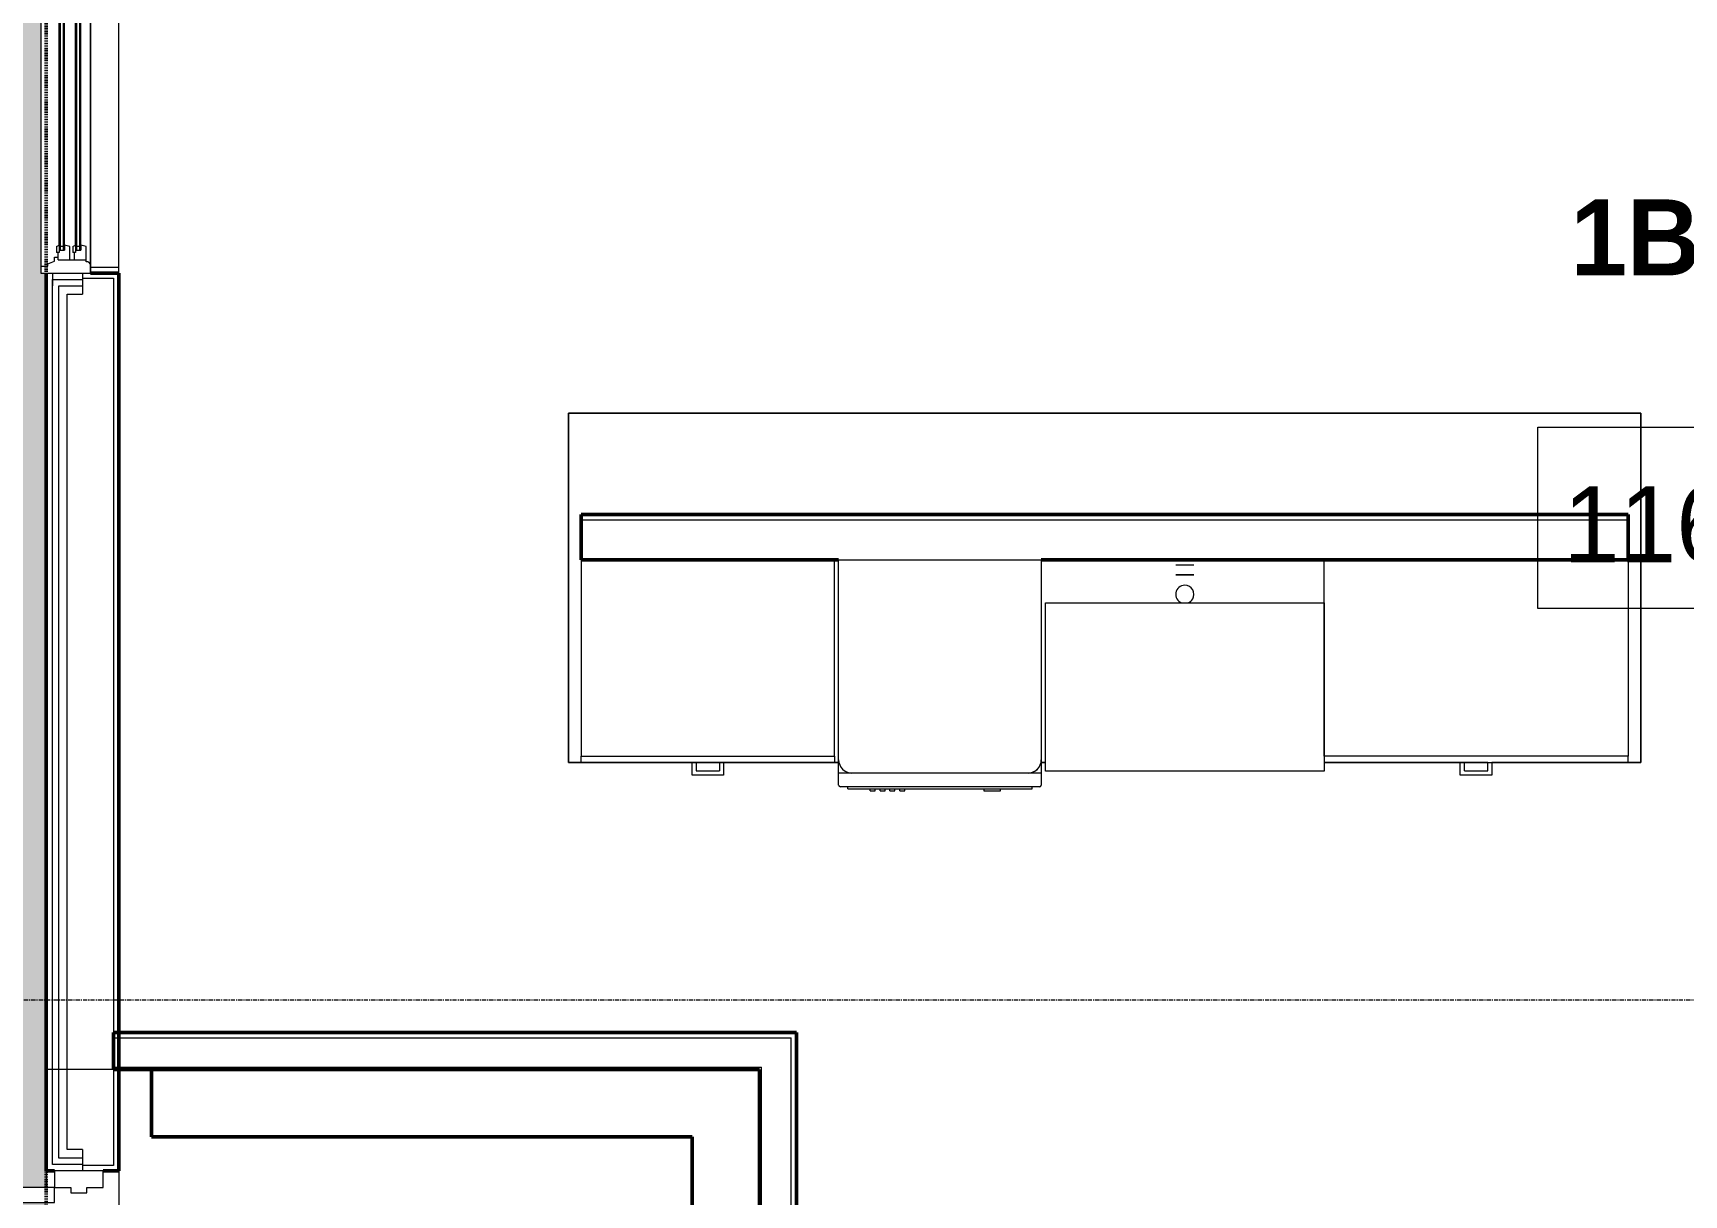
# Model space of a CAD drawing. Header units: inches. Extents: x -4218 to -1830, y 9767 to 12426.
# Drawn here: x -3833.4 to -3637.8, y 11824.1 to 11961.8 of the extents above; entities that cross this region are included whole.
import ezdxf

# ---------------------------------------------------------------- set-up
doc = ezdxf.new("R2010")
doc.units = ezdxf.units.IN
doc.header["$MEASUREMENT"] = 0
doc.linetypes.add('Dash 1_16_', pattern=[0.125, 0.0625, -0.0625])
doc.linetypes.add('Grid Line 1_2_', pattern=[0.875, 0.5, -0.125, 0.125, -0.125])
for name, color, linetype, lineweight in [('0-1', 7, 'Continuous', 5), ('0-2', 10, 'Continuous', 9), ('A-AREA-IDEN', 2, 'Continuous', 9), ('A-CLNG-PATT-1', 71, 'Continuous', 13), ('A-DOOR-4', 31, 'Continuous', 9), ('A-DOOR-6', 31, 'Continuous', 20), ('A-DOOR-FRAM-4', 31, 'Continuous', 20), ('A-FLOR-4', 192, 'Continuous', 9), ('A-GLAZ-1', 151, 'Continuous', 9), ('A-GLAZ-2', 151, 'Continuous', 20), ('A-WALL', 113, 'Continuous', 13), ('A-WALL-1', 7, 'Continuous', 50), ('A-WALL-2', 250, 'Continuous', 13), ('A-WALL-4', 252, 'Continuous', 9), ('A-WALL-7', 113, 'Continuous', 9), ('A-WALL-8', 113, 'Continuous', 50), ('C-PROP-LINE-1', 91, 'Dash 1_16_', 50), ('P-SANR-FIXT-1', 10, 'Continuous', 9), ('P-SANR-FIXT-2', 252, 'Continuous', 9), ('Q-CASE-2', 10, 'Continuous', 9), ('Q-SPCQ-1', 10, 'Continuous', 9), ('S-GRID-1', 1, 'Grid Line 1_2_', 9)]:
    doc.layers.add(name, color=color, linetype=linetype, lineweight=lineweight)
doc.styles.add('Century Gothic', font='ufonts.com_century-gothic.ttf', dxfattribs={"height": 9})
doc.styles.add('Century Gothic_B', font='GOTHICB.TTF', dxfattribs={"height": 9})

# ---------------------------------------------------------------- blocks, each defined once
blk = doc.blocks.new('Dishwasher_15404 - 34_ counter-2817256-BACKGROUND - RCP - 1ST FLOOR')
at = {"layer": 'Q-SPCQ-1'}
for p, q in [((0, -24), (0, 0)), ((0, 0), (23.68, 0)), ((23.68, 0), (25.25, 0)), ((25.25, 0), (26.68, 0)), ((25.25, 0), (25.25, -1.57)), ((25.25, -1.57), (25.25, -22.43)), ((26.87, -0.2), (26.87, -23.8)), ((27.12, -1.09), (26.87, -1.09)), ((27.12, -2.61), (27.12, -1.09)), ((27.12, -3.81), (27.12, -2.61)), ((27.12, -20.19), (27.12, -3.81)), ((27.37, -4.82), (27.12, -4.82)), ((27.37, -5.81), (27.37, -4.82)), ((27.37, -6.79), (27.37, -5.81)), ((27.12, -6.79), (27.37, -6.79)), ((27.37, -16.15), (27.12, -16.15)), ((27.37, -16.74), (27.12, -16.74)), ((27.37, -17.33), (27.12, -17.33)), ((27.37, -16.74), (27.37, -16.15)), ((27.37, -17.92), (27.37, -17.33)), ((27.37, -17.92), (27.12, -17.92)), ((27.37, -18.51), (27.12, -18.51)), ((27.37, -19.1), (27.12, -19.1)), ((27.37, -19.1), (27.37, -18.51)), ((27.37, -19.69), (27.12, -19.69)), ((27.12, -21.39), (27.12, -20.19)), ((27.37, -20.28), (27.12, -20.28)), ((27.12, -22.91), (27.12, -21.39)), ((27.37, -20.28), (27.37, -19.69)), ((25.25, -22.43), (25.25, -24)), ((27.12, -22.91), (26.87, -22.91)), ((23.68, -24), (0, -24)), ((25.25, -24), (23.68, -24)), ((26.68, -24), (25.25, -24))]:
    blk.add_line(p, q, dxfattribs=at)
for centre, radius, start, end in [((26.68, -0.2), 0.197, 0, 90), ((23.68, -1.57), 1.57, 0, 90), ((23.68, -1.57), 1.57, 32.077, 42.3359), ((23.68, -1.57), 1.57, 17.8182, 27.5266), ((23.68, -1.57), 1.57, 0, 13.6425), ((26.68, -0.2), 0.197, 15, 90), ((23.68, -22.43), 1.57, 270, 0), ((23.68, -22.43), 1.57, 317.6641, 327.923), ((23.68, -22.43), 1.57, 332.4734, 342.1818), ((23.68, -22.43), 1.57, 346.3575, 0), ((26.68, -23.8), 0.197, 270, 0)]:
    blk.add_arc(centre, radius, start, end, dxfattribs=at)
blk = doc.blocks.new('Base Cabinet 3 Drawer 230 - Base Cabinet 3 Drawer 230 36_-2567957-BACKGROUND - RCP - 1ST FLOOR')
at = {"layer": 'Q-CASE-2'}
for p, q in [((-17.26, -23.25), (-17.26, 0)), ((-17.26, 0), (18.74, 0)), ((18.74, 0), (18.74, -23.25)), ((-17.26, -23.25), (-17.26, -24)), ((18.74, -23.25), (-17.26, -23.25)), ((18.74, -24), (18.74, -23.25)), ((-17.26, -24), (18.74, -24)), ((-0.64, -24), (-1.14, -24)), ((-1.14, -25.5), (-1.14, -24)), ((-0.64, -25), (-0.64, -24)), ((-0.64, -25), (2.11, -25)), ((2.11, -25), (2.11, -24)), ((2.11, -24), (2.61, -24)), ((2.61, -24), (2.61, -25.5)), ((2.61, -25.5), (-1.14, -25.5))]:
    blk.add_line(p, q, dxfattribs=at)
blk = doc.blocks.new('Base Cabinet 3 Drawer 230 - Base Cabinet 3 Drawer 230 30_-2574837-BACKGROUND - RCP - 1ST FLOOR')
at = {"layer": 'Q-CASE-2'}
for p, q in [((-1.14, 24), (-1.14, 25.5)), ((-1.14, 25.5), (2.61, 25.5)), ((2.61, 25.5), (2.61, 24)), ((-14.26, 24), (15.74, 24)), ((-14.26, 23.25), (-14.26, 24)), ((-1.14, 24), (-0.64, 24)), ((2.11, 25), (-0.64, 25)), ((-0.64, 24), (-0.64, 25)), ((2.11, 24), (2.11, 25)), ((2.61, 24), (2.11, 24)), ((15.74, 24), (15.74, 23.25)), ((15.74, 23.25), (-14.26, 23.25)), ((-14.26, 23.25), (-14.26, 0)), ((15.74, 0), (15.74, 23.25)), ((-14.26, 0), (15.74, 0))]:
    blk.add_line(p, q, dxfattribs=at)
blk = doc.blocks.new('kitchen_faucet_14143 - kitchen_faucet_14143-V82-BACKGROUND - RCP - 1ST FLOOR')
at = {"layer": 'P-SANR-FIXT-2'}
for p, q in [((2.26, 1.05), (2.26, 1.08)), ((2.26, -1.08), (2.26, 1.05)), ((2.34, 1.08), (2.34, 1.05)), ((2.34, 1.05), (2.34, 0.77)), ((2.34, 0.77), (2.34, 0.28)), ((2.34, 0.28), (2.34, -1.08)), ((3.44, 0.77), (3.44, 1.08)), ((3.44, 0.31), (3.44, 0.77)), ((3.44, -0.77), (3.44, 0.28)), ((3.44, -1.08), (3.44, -0.77))]:
    blk.add_line(p, q, dxfattribs=at)
at = {"layer": 'P-SANR-FIXT-2', "flags": 128}
blk.add_lwpolyline([(-1, 0.62), (-0.96, 0.61), (-0.92, 0.6)], dxfattribs=at)
at = {"layer": 'P-SANR-FIXT-2'}
for start, end in [(0, 159.9003), (240, 0), (200.0997, 240)]:
    blk.add_arc((0, 0), 1.08, start, end, dxfattribs=at)
blk = doc.blocks.new('Stainless Steel Farmhous Kitchen Sink - Stainless Steel Farmhous Kitchen Sink-V57-BACKGROUND - RCP - 1ST FLOOR')
at = {"layer": 'P-SANR-FIXT-1'}
for p, q in [((-33, 22.2), (0, 22.2)), ((-33, 2.25), (-33, 22.2)), ((0, 22.2), (0, 2.25)), ((0, 2.25), (-33, 2.25))]:
    blk.add_line(p, q, dxfattribs=at)
blk = doc.blocks.new('CTR - 1st Phase - Unit Layouts_rvt-1-BACKGROUND - RCP - 1ST FLOOR')
at = {"layer": 'A-WALL-1'}
for p, q in [((-3768.45, 11899.36), (-3768.45, 11904.74)), ((-3768.45, 11904.74), (-3644.45, 11904.74)), ((-3644.45, 11904.74), (-3644.45, 11899.36)), ((-3737.95, 11899.36), (-3768.45, 11899.36)), ((-3644.45, 11899.36), (-3713.95, 11899.36))]:
    blk.add_line(p, q, dxfattribs=at)
at = {"layer": 'A-WALL-2'}
blk.add_line((-3768.45, 11904.11), (-3644.45, 11904.11), dxfattribs=at)
at = {"layer": 'A-WALL-4'}
for p, q in [((-3768.45, 11904.74), (-3768.45, 11899.36)), ((-3768.45, 11904.74), (-3644.45, 11904.74)), ((-3644.45, 11904.74), (-3644.45, 11899.36)), ((-3737.95, 11899.36), (-3768.45, 11899.36)), ((-3644.45, 11899.36), (-3713.95, 11899.36))]:
    blk.add_line(p, q, dxfattribs=at)
at = {"layer": 'A-WALL-7'}
for p, q in [((-3642.95, 11916.74), (-3769.93, 11916.74)), ((-3769.93, 11916.74), (-3769.93, 11875.36)), ((-3769.93, 11875.36), (-3769.93, 11916.74)), ((-3769.93, 11916.74), (-3642.95, 11916.74)), ((-3642.95, 11875.36), (-3642.95, 11916.74)), ((-3642.95, 11916.74), (-3642.95, 11875.36)), ((-3769.93, 11875.36), (-3755.32, 11875.36)), ((-3755.32, 11875.36), (-3769.93, 11875.36)), ((-3755.32, 11875.36), (-3754.82, 11875.36)), ((-3754.82, 11875.36), (-3752.07, 11875.36)), ((-3752.07, 11875.36), (-3754.82, 11875.36)), ((-3752.07, 11875.36), (-3751.57, 11875.36)), ((-3751.57, 11875.36), (-3737.95, 11875.36)), ((-3737.95, 11875.36), (-3751.57, 11875.36)), ((-3713.95, 11875.36), (-3713.45, 11875.36)), ((-3713.45, 11875.36), (-3713.95, 11875.36)), ((-3680.45, 11875.36), (-3664.32, 11875.36)), ((-3664.32, 11875.36), (-3680.45, 11875.36)), ((-3664.32, 11875.36), (-3663.82, 11875.36)), ((-3663.82, 11875.36), (-3661.07, 11875.36)), ((-3661.07, 11875.36), (-3663.82, 11875.36)), ((-3661.07, 11875.36), (-3660.57, 11875.36)), ((-3660.57, 11875.36), (-3642.95, 11875.36)), ((-3642.95, 11875.36), (-3660.57, 11875.36))]:
    blk.add_line(p, q, dxfattribs=at)
at = {"layer": '0-2'}
for name, p, rotation in [('Base Cabinet 3 Drawer 230 - Base Cabinet 3 Drawer 230 30_-2574837-BACKGROUND - RCP - 1ST FLOOR', (-3752.71, 11899.36), 180), ('Dishwasher_15404 - 34_ counter-2817256-BACKGROUND - RCP - 1ST FLOOR', (-3713.95, 11899.36), 270.0000000000028), ('kitchen_faucet_14143 - kitchen_faucet_14143-V82-BACKGROUND - RCP - 1ST FLOOR', (-3696.95, 11895.28), 90.0000000000065), ('Stainless Steel Farmhous Kitchen Sink - Stainless Steel Farmhous Kitchen Sink-V57-BACKGROUND - RCP - 1ST FLOOR', (-3713.45, 11896.52), 180)]:
    blk.add_blockref(name, p, dxfattribs=dict(at, rotation=rotation))
blk.add_blockref('Base Cabinet 3 Drawer 230 - Base Cabinet 3 Drawer 230 36_-2567957-BACKGROUND - RCP - 1ST FLOOR', (-3663.19, 11899.36), dxfattribs=at)
blk = doc.blocks.new('CTR - 1st Phase - Common Walls_rvt-1-BACKGROUND - RCP - 1ST FLOOR')
at = {"layer": 'A-WALL-1'}
for p, q in [((-3823.82, 11838.99), (-3823.82, 11843.36)), ((-3823.82, 11843.36), (-3742.95, 11843.36)), ((-3742.95, 11843.36), (-3742.95, 11842.74)), ((-3742.95, 11842.74), (-3742.95, 11838.99)), ((-3747.32, 11838.99), (-3823.82, 11838.99)), ((-3747.32, 11782.99), (-3747.32, 11838.99)), ((-3742.95, 11838.99), (-3742.95, 11787.36))]:
    blk.add_line(p, q, dxfattribs=at)
at = {"layer": 'A-WALL-2'}
for p, q in [((-3823.82, 11842.74), (-3743.57, 11842.74)), ((-3743.57, 11839.24), (-3743.57, 11842.74)), ((-3823.82, 11839.24), (-3747.07, 11839.24)), ((-3747.07, 11838.99), (-3747.07, 11839.24)), ((-3747.07, 11783.24), (-3747.07, 11838.99)), ((-3743.57, 11838.99), (-3743.57, 11839.24)), ((-3743.57, 11786.74), (-3743.57, 11838.99))]:
    blk.add_line(p, q, dxfattribs=at)
blk = doc.blocks.new('CTR - 1st Phase -Stairs _ Elevators_rvt-1-BACKGROUND - RCP - 1ST FLOOR')
at = {"layer": 'A-WALL-1'}
for p, q in [((-3819.32, 11830.99), (-3819.32, 11838.99)), ((-3819.32, 11838.99), (-3755.32, 11838.99)), ((-3755.32, 11838.99), (-3747.32, 11838.99)), ((-3747.32, 11838.99), (-3747.32, 11782.99)), ((-3755.32, 11830.99), (-3819.32, 11830.99)), ((-3755.32, 11774.99), (-3755.32, 11830.99))]:
    blk.add_line(p, q, dxfattribs=at)
at = {"layer": 'A-WALL-4'}
for p, q in [((-3819.32, 11838.99), (-3819.32, 11830.99)), ((-3755.32, 11830.99), (-3819.32, 11830.99)), ((-3755.32, 11774.99), (-3755.32, 11830.99))]:
    blk.add_line(p, q, dxfattribs=at)
blk = doc.blocks.new('Window-Double_Hung-Andersen-400_Series-Tilt_Wash - DOUBLE HUNG - COTTAGE - 1ST FLOOR-V133-BACKGROUND - RCP - 1ST FLOOR')
at = {"layer": 'A-GLAZ-1'}
for p, q in [((-16.29, 2.62), (-15.7, 2.62)), ((-16.29, 2.25), (-15.7, 2.25)), ((-15.82, 2.62), (-15.82, 2.25)), ((-15.7, 2.75), (15.7, 2.75)), ((-15.7, 2.62), (15.7, 2.62)), ((-15.7, 2.25), (15.7, 2.25)), ((-15.7, 2.12), (15.7, 2.12)), ((16.29, 2.62), (15.7, 2.62)), ((16.29, 2.25), (15.7, 2.25)), ((15.82, 2.62), (15.82, 2.25)), ((-16.29, 0.69), (-15.7, 0.69)), ((-16.29, 0.31), (-15.7, 0.31)), ((-15.82, 0.69), (-15.82, 0.31)), ((-15.7, 0.81), (15.7, 0.81)), ((-15.7, 0.69), (15.7, 0.69)), ((-15.7, 0.31), (15.7, 0.31)), ((-15.7, 0.19), (15.7, 0.19)), ((16.29, 0.69), (15.7, 0.69)), ((16.29, 0.31), (15.7, 0.31)), ((15.82, 0.69), (15.82, 0.31)), ((18.95, -0.94), (-18.95, -0.94)), ((-18.95, -0.94), (-18.95, -4.31)), ((-18.32, -0.94), (-18.32, -4.31)), ((18.32, -0.94), (18.32, -4.31)), ((18.95, -4.31), (18.95, -0.94)), ((-18.95, -4.31), (18.95, -4.31))]:
    blk.add_line(p, q, dxfattribs=at)
at = {"layer": 'A-GLAZ-2'}
for p, q in [((19.01, 4.94), (-19.01, 4.94)), ((-19.01, 4.94), (-19.01, -0.94)), ((-18.2, 4.94), (-18.2, 4.12)), ((-18.2, 4.12), (-17.92, 4.12)), ((-17.92, 4.12), (-17.61, 3.31)), ((17.92, 4.12), (17.61, 3.31)), ((18.2, 4.12), (17.92, 4.12)), ((18.2, 4.94), (18.2, 4.12)), ((19.01, -0.94), (19.01, 4.94)), ((-19.01, 3.56), (-20.51, 3.56)), ((-17.61, 3.31), (-17.14, 3.31)), ((-17.42, 2.87), (-16.57, 2.87)), ((-17.42, 2.87), (-17.42, -0.44)), ((-17.14, 3.31), (-17.14, 2.87)), ((-15.86, 3.09), (-16.57, 3.09)), ((-16.57, 2.75), (-16.57, 3.09)), ((-15.7, 2.75), (-16.57, 2.75)), ((-16.29, 2.75), (-16.29, 2.12)), ((-15.7, 2.12), (-16.29, 2.12)), ((-15.86, 3.09), (-15.7, 2.75)), ((-15.86, 1.5), (-15.7, 2.12)), ((15.86, 3.09), (15.7, 2.75)), ((15.7, 2.75), (16.57, 2.75)), ((15.7, 2.12), (16.29, 2.12)), ((15.86, 1.5), (15.7, 2.12)), ((15.86, 3.09), (16.57, 3.09)), ((16.29, 2.75), (16.29, 2.12)), ((16.57, 2.75), (16.57, 3.09)), ((17.42, 2.87), (16.57, 2.87)), ((17.14, 3.31), (17.14, 2.87)), ((17.61, 3.31), (17.14, 3.31)), ((17.42, 2.87), (17.42, -0.44)), ((19.01, 3.56), (20.51, 3.56)), ((-17.42, 1.5), (-15.86, 1.5)), ((-17.42, 0.94), (-16.57, 0.94)), ((-15.86, 1.16), (-16.57, 1.16)), ((-16.57, 0.81), (-16.57, 1.16)), ((-15.7, 0.81), (-16.57, 0.81)), ((-16.29, 0.81), (-16.29, 0.19)), ((-15.7, 0.19), (-16.29, 0.19)), ((-15.86, 1.16), (-15.7, 0.81)), ((-15.86, -0.44), (-15.7, 0.19)), ((15.86, 1.16), (15.7, 0.81)), ((15.7, 0.81), (16.57, 0.81)), ((15.7, 0.19), (16.29, 0.19)), ((15.86, -0.44), (15.7, 0.19)), ((17.42, 1.5), (15.86, 1.5)), ((15.86, 1.16), (16.57, 1.16)), ((16.29, 0.81), (16.29, 0.19)), ((16.57, 0.81), (16.57, 1.16)), ((17.42, 0.94), (16.57, 0.94)), ((-19.01, -0.94), (19.01, -0.94)), ((-17.67, -0.66), (-18, -0.94)), ((-17.67, -0.66), (-17.67, -0.44)), ((-17.67, -0.44), (-15.86, -0.44)), ((17.67, -0.44), (15.86, -0.44)), ((17.67, -0.66), (17.67, -0.44)), ((17.67, -0.66), (18, -0.94))]:
    blk.add_line(p, q, dxfattribs=at)
blk = doc.blocks.new('STOREFRONT DOOR B - ALUM_ STILE W_ GLASS INSET-2790180-BACKGROUND - RCP - 1ST FLOOR')
at = {"layer": 'A-DOOR-4'}
blk.add_arc((18, 3.5625), 36, 90, 180, dxfattribs=at)
at = {"layer": 'A-DOOR-6'}
for p, q in [((18, 39.5625), (16.25, 39.5625)), ((16.25, 39.5625), (16.25, 3.5625)), ((18, 3.5625), (18, 39.5625)), ((16.25, 3.5625), (18, 3.5625))]:
    blk.add_line(p, q, dxfattribs=at)
at = {"layer": 'A-DOOR-FRAM-4'}
for p, q in [((-18, 3.5625), (-20, 3.5625)), ((-20, 3.5625), (-20, -2.1875)), ((-18, 1.625), (-18, 3.5625)), ((18, 3.5625), (18, 1.625)), ((20, 3.5625), (18, 3.5625)), ((20, -2.1875), (20, 3.5625)), ((-17.375, 1.625), (-18, 1.625)), ((-17.375, -0.25), (-17.375, 1.625)), ((18, 1.625), (17.375, 1.625)), ((17.375, 1.625), (17.375, -0.25)), ((-18, -2.1875), (-18, -0.25)), ((-18, -0.25), (-17.375, -0.25)), ((17.375, -0.25), (18, -0.25)), ((18, -0.25), (18, -2.1875)), ((-20, -2.1875), (-18, -2.1875)), ((18, -2.1875), (20, -2.1875))]:
    blk.add_line(p, q, dxfattribs=at)
blk = doc.blocks.new('Family - ___-2835903-BACKGROUND - RCP - 1ST FLOOR')
at = {"layer": 'C-PROP-LINE-1'}
blk.add_line((-3831.82, 10009.09), (-3831.82, 12089.69), dxfattribs=at)

msp = doc.modelspace()

# ---------------------------------------------------------------- hatches: boundary and pattern name
at = {"layer": 'A-CLNG-PATT-1'}
h = msp.add_hatch(dxfattribs=at)
h.set_pattern_fill('FP_7', color=256, style=0, pattern_type=2)
h.set_pattern_definition([(90, (-2963.524, 11049.389), (4, -2e-16), []), (0, (-2963.524, 11049.389), (8, -8), [4, -28]), (0, (-2959.524, 11065.389), (8, -8), [4, -28])])
h.paths.add_polyline_path([(-3860.47, 9980.44), (-3831.82, 10009.09), (-3831.82, 10051.37), (-3832.45, 10051.37), (-3832.45, 10089.39), (-3831.82, 10089.39), (-3831.82, 10127.98), (-3832.45, 10127.98), (-3832.45, 10166), (-3831.82, 10166), (-3831.82, 10167.33), (-3832.73, 10167.33), (-3832.73, 10203.45), (-3831.82, 10203.45), (-3831.82, 10213.15), (-3831.89, 10213.15), (-3831.89, 10212.15), (-3832.69, 10212.15), (-3832.69, 10213.15), (-3834.54, 10213.15), (-3834.57, 10213.01), (-3835.27, 10211.79), (-3836.35, 10210.89), (-3837.8, 10210.41), (-3839.08, 10210.41), (-3840.41, 10210.89), (-3841.51, 10211.83), (-3842.19, 10213.01), (-3842.44, 10214.4), (-3842.19, 10215.79), (-3841.71, 10216.69), (-3860.47, 10216.69), (-3860.47, 9983.19)], flags=0)
h.paths.add_polyline_path([(-2067.8, 9980.44), (-2067.8, 10851.14), (-2096.45, 10822.49), (-2096.45, 10780.21), (-2096.2, 10780.21), (-2096.2, 10742.19), (-2096.45, 10742.19), (-2096.45, 10703.41), (-2096.2, 10703.41), (-2096.2, 10665.39), (-2096.45, 10665.39), (-2096.45, 10665.01), (-2096.2, 10665.01), (-2096.2, 10626.99), (-2096.45, 10626.99), (-2096.45, 10571.43), (-2095.82, 10571.43), (-2095.82, 10542.43), (-2096.45, 10542.43), (-2096.45, 10511.41), (-2096.2, 10511.41), (-2096.2, 10473.39), (-2096.45, 10473.39), (-2096.45, 10396.21), (-2096.2, 10396.21), (-2096.2, 10358.19), (-2096.45, 10358.19), (-2096.45, 10357.81), (-2096.2, 10357.81), (-2096.2, 10319.79), (-2096.45, 10319.79), (-2096.45, 10290.15), (-2095.82, 10290.15), (-2095.82, 10261.15), (-2096.45, 10261.15), (-2096.45, 10204.21), (-2096.2, 10204.21), (-2096.2, 10166.19), (-2096.45, 10166.19), (-2096.45, 10165.81), (-2096.2, 10165.81), (-2096.2, 10127.79), (-2096.45, 10127.79), (-2096.45, 10127.41), (-2096.2, 10127.41), (-2096.2, 10089.39), (-2096.45, 10089.39), (-2096.45, 10009.09), (-2069.32, 9981.96)], flags=0)
h.paths.add_polyline_path([(-3831.89, 10215.65), (-3831.82, 10215.65), (-3831.82, 10242.99), (-3832.45, 10242.99), (-3832.45, 10281.01), (-3831.82, 10281.01), (-3831.82, 10362.63), (-3832.82, 10362.63), (-3832.82, 10391.63), (-3831.82, 10391.63), (-3831.82, 10434.99), (-3832.45, 10434.99), (-3832.45, 10473.01), (-3831.82, 10473.01), (-3831.82, 10473.77), (-3832.45, 10473.77), (-3832.45, 10511.79), (-3831.82, 10511.79), (-3831.82, 10569.59), (-3831.89, 10569.59), (-3831.89, 10568.59), (-3832.69, 10568.59), (-3832.69, 10569.59), (-3834.54, 10569.59), (-3834.57, 10569.45), (-3835.27, 10568.23), (-3836.35, 10567.33), (-3837.8, 10566.84), (-3839.08, 10566.84), (-3840.41, 10567.33), (-3841.51, 10568.27), (-3842.19, 10569.45), (-3842.44, 10570.84), (-3842.19, 10572.23), (-3841.49, 10573.45), (-3840.41, 10574.35), (-3838.96, 10574.83), (-3837.68, 10574.83), (-3836.35, 10574.35), (-3835.25, 10573.41), (-3834.57, 10572.23), (-3834.54, 10572.09), (-3832.69, 10572.09), (-3832.69, 10573.09), (-3831.89, 10573.09), (-3831.89, 10572.09), (-3831.82, 10572.09), (-3831.82, 10588.78), (-3832.45, 10588.78), (-3832.45, 10626.8), (-3831.82, 10626.8), (-3831.82, 10627.18), (-3832.45, 10627.18), (-3832.45, 10665.2), (-3831.82, 10665.2), (-3831.82, 10745.63), (-3832.82, 10745.63), (-3832.82, 10774.63), (-3831.82, 10774.63), (-3831.82, 10780.97), (-3832.45, 10780.97), (-3832.45, 10818.99), (-3831.82, 10818.99), (-3831.82, 10857.77), (-3832.45, 10857.77), (-3832.45, 10895.79), (-3831.82, 10895.79), (-3831.82, 10901.49), (-3832.82, 10901.49), (-3832.82, 10930.49), (-3831.82, 10930.49), (-3831.82, 10961.34), (-3831.89, 10961.34), (-3831.89, 10960.34), (-3832.69, 10960.34), (-3832.69, 10961.34), (-3834.54, 10961.34), (-3834.57, 10961.2), (-3835.27, 10959.98), (-3836.35, 10959.08), (-3837.8, 10958.59), (-3839.08, 10958.59), (-3840.47, 10959.13), (-3841.51, 10960.02), (-3842.19, 10961.2), (-3842.44, 10962.59), (-3842.14, 10964.06), (-3841.49, 10965.2), (-3840.41, 10966.1), (-3838.96, 10966.58), (-3837.68, 10966.58), (-3836.35, 10966.1), (-3835.25, 10965.16), (-3834.57, 10963.98), (-3834.54, 10963.84), (-3832.69, 10963.84), (-3832.69, 10964.84), (-3831.89, 10964.84), (-3831.89, 10963.84), (-3831.82, 10963.84), (-3831.82, 10973.54), (-3832.73, 10973.54), (-3832.73, 11009.66), (-3831.82, 11009.66), (-3831.82, 11011.18), (-3832.45, 11011.18), (-3832.45, 11049.2), (-3831.82, 11049.2), (-3831.82, 11049.58), (-3832.45, 11049.58), (-3832.45, 11087.6), (-3831.82, 11087.6), (-3831.82, 11403.73), (-3831.89, 11403.73), (-3831.89, 11402.73), (-3832.69, 11402.74), (-3832.69, 11403.73), (-3834.54, 11403.73), (-3834.57, 11403.6), (-3835.27, 11402.38), (-3836.35, 11401.47), (-3837.8, 11400.99), (-3839.08, 11400.99), (-3840.41, 11401.47), (-3841.51, 11402.42), (-3842.19, 11403.6), (-3842.44, 11404.98), (-3842.19, 11406.37), (-3841.39, 11407.67), (-3840.41, 11408.5), (-3838.96, 11408.98), (-3837.68, 11408.98), (-3836.35, 11408.5), (-3835.25, 11407.55), (-3834.57, 11406.37), (-3834.54, 11406.23), (-3832.69, 11406.23), (-3832.69, 11407.23), (-3831.89, 11407.23), (-3831.89, 11406.23), (-3831.82, 11406.23), (-3831.82, 11433.64), (-3860.47, 11433.64), (-3860.47, 11013.86), (-3833.89, 11013.86), (-3833.89, 11013.11), (-3860.47, 11013.11), (-3860.47, 10217.44), (-3840.93, 10217.48), (-3840.41, 10217.92), (-3838.96, 10218.4), (-3837.68, 10218.4), (-3836.35, 10217.92), (-3835.79, 10217.44), (-3833.32, 10217.44), (-3833.32, 10216.69), (-3835.09, 10216.69), (-3834.57, 10215.79), (-3834.54, 10215.65), (-3832.69, 10215.65), (-3832.69, 10216.65), (-3831.89, 10216.65), (-3831.89, 10215.99)], flags=0)
h.paths.add_polyline_path([(-2067.8, 11247.64), (-2067.8, 12118.34), (-2096.45, 12089.69), (-2096.45, 11970.8), (-2096.2, 11970.8), (-2096.2, 11932.78), (-2096.45, 11932.78), (-2096.45, 11932.4), (-2096.2, 11932.4), (-2096.2, 11894.38), (-2096.45, 11894.38), (-2096.45, 11840.75), (-2095.82, 11840.75), (-2095.82, 11811.75), (-2096.45, 11811.75), (-2096.45, 11778.8), (-2096.2, 11778.8), (-2096.2, 11740.78), (-2096.45, 11740.78), (-2096.45, 11740.4), (-2096.2, 11740.4), (-2096.2, 11702.38), (-2096.45, 11702.38), (-2096.45, 11663.6), (-2096.2, 11663.6), (-2096.2, 11625.58), (-2096.45, 11625.58), (-2096.45, 11557.35), (-2095.82, 11557.35), (-2095.82, 11528.35), (-2096.45, 11528.35), (-2096.45, 11471.79), (-2096.2, 11471.79), (-2096.2, 11433.77), (-2096.45, 11433.77), (-2096.45, 11433.39), (-2096.2, 11433.39), (-2096.2, 11395.37), (-2096.45, 11395.37), (-2096.45, 11356.4), (-2096.2, 11356.4), (-2096.2, 11318.38), (-2096.45, 11318.38), (-2096.45, 11276.29), (-2069.32, 11249.16)], flags=0)
h.paths.add_polyline_path([(-3854.12, 11548.34), (-3841.98, 11548.34), (-3841.49, 11549.18), (-3840.41, 11550.09), (-3838.96, 11550.57), (-3837.68, 11550.57), (-3836.35, 11550.09), (-3835.25, 11549.14), (-3834.78, 11548.34), (-3832.69, 11548.34), (-3832.69, 11548.83), (-3831.89, 11548.81), (-3831.89, 11548.34), (-3831.82, 11548.34), (-3831.82, 11775.74), (-3831.89, 11775.74), (-3831.89, 11774.74), (-3832.69, 11774.74), (-3832.69, 11775.74), (-3834.54, 11775.74), (-3834.57, 11775.6), (-3835.27, 11774.38), (-3836.35, 11773.48), (-3837.8, 11772.99), (-3839.08, 11772.99), (-3840.41, 11773.48), (-3841.51, 11774.42), (-3842.19, 11775.6), (-3842.44, 11776.99), (-3842.19, 11778.38), (-3841.49, 11779.6), (-3840.41, 11780.5), (-3838.96, 11780.98), (-3837.68, 11780.98), (-3836.35, 11780.5), (-3835.25, 11779.56), (-3834.57, 11778.38), (-3834.54, 11778.24), (-3832.69, 11778.24), (-3832.69, 11779.24), (-3831.89, 11779.24), (-3831.89, 11778.24), (-3831.82, 11778.24), (-3831.82, 11823.24), (-3860.47, 11823.24), (-3860.47, 11548.34)], flags=0)
h.paths.add_polyline_path([(-3860.47, 11824.99), (-3831.82, 11824.99), (-3831.82, 11933.34), (-3832.45, 11933.34), (-3832.45, 11971.36), (-3832.45, 11971.37), (-3832.45, 12009.39), (-3831.82, 12009.39), (-3831.82, 12032.24), (-3832.45, 12032.24), (-3832.45, 12070.27), (-3831.82, 12070.27), (-3831.82, 12089.69), (-3860.47, 12118.34), (-3860.47, 12085.69), (-3834.85, 12085.69), (-3834.85, 12084.94), (-3860.47, 12084.94), (-3860.47, 11826.64)], flags=0)

# ---------------------------------------------------------------- linework, layer by layer
at = {"layer": 'A-AREA-IDEN', "flags": 128}
msp.add_lwpolyline([(-3655.14, 11915.09), (-3570.64, 11915.09), (-3570.64, 11893.6), (-3655.14, 11893.6)], close=True, dxfattribs=at)
at = {"layer": 'A-FLOR-4'}
for p, q in [((-3747.32, 11838.99), (-3831.82, 11838.99)), ((-3747.32, 11782.99), (-3747.32, 11838.99))]:
    msp.add_line(p, q, dxfattribs=at)
at = {"layer": 'A-WALL'}
for p, q in [((-3831.07, 11932.59), (-3827.51, 11932.59)), ((-3831.07, 11827.74), (-3831.07, 11932.59)), ((-3827.51, 11933.34), (-3827.51, 11930.84)), ((-3827.51, 11932.72), (-3823.82, 11932.72)), ((-3823.82, 11932.72), (-3823.82, 11827.61)), ((-3830.32, 11931.84), (-3827.51, 11931.84)), ((-3830.32, 11828.49), (-3830.32, 11931.84)), ((-3829.32, 11930.84), (-3827.51, 11930.84)), ((-3829.32, 11829.49), (-3829.32, 11930.84)), ((-3827.51, 11828.49), (-3830.32, 11828.49)), ((-3827.51, 11829.49), (-3829.32, 11829.49)), ((-3827.51, 11829.49), (-3827.51, 11826.99)), ((-3827.51, 11827.74), (-3831.07, 11827.74)), ((-3823.82, 11827.61), (-3827.51, 11827.61))]:
    msp.add_line(p, q, dxfattribs=at)
at = {"layer": 'A-WALL-7'}
for p, q in [((-3823.2, 11933.34), (-3823.2, 11933.4)), ((-3831.82, 11826.99), (-3831.82, 11824.99)), ((-3823.2, 11826.99), (-3823.2, 11786.99))]:
    msp.add_line(p, q, dxfattribs=at)
at = {"layer": 'A-WALL-8'}
for p, q in [((-3831.82, 11826.99), (-3831.82, 11933.34)), ((-3826.57, 11933.34), (-3823.2, 11933.34)), ((-3823.2, 11933.34), (-3823.2, 11826.99)), ((-3830.82, 11826.99), (-3831.82, 11826.99)), ((-3823.2, 11826.99), (-3825.07, 11826.99))]:
    msp.add_line(p, q, dxfattribs=at)
at = {"layer": 'S-GRID-1'}
msp.add_line((-1830.2, 11847.19), (-4168.71, 11847.19), dxfattribs=at)

# ---------------------------------------------------------------- block references
at = {"layer": '0-1'}
for name in ['CTR - 1st Phase -Stairs _ Elevators_rvt-1-BACKGROUND - RCP - 1ST FLOOR', 'CTR - 1st Phase - Unit Layouts_rvt-1-BACKGROUND - RCP - 1ST FLOOR', 'CTR - 1st Phase - Common Walls_rvt-1-BACKGROUND - RCP - 1ST FLOOR']:
    msp.add_blockref(name, (0, 0), dxfattribs=at)
at = {"layer": 'A-DOOR-4', "rotation": 89.99999999999885}
msp.add_blockref('STOREFRONT DOOR B - ALUM_ STILE W_ GLASS INSET-2790180-BACKGROUND - RCP - 1ST FLOOR', (-3827.26, 11806.99), dxfattribs=at)
at = {"layer": 'A-GLAZ-1', "rotation": 89.99999999999885}
msp.add_blockref('Window-Double_Hung-Andersen-400_Series-Tilt_Wash - DOUBLE HUNG - COTTAGE - 1ST FLOOR-V133-BACKGROUND - RCP - 1ST FLOOR', (-3827.51, 11952.35), dxfattribs=at)
at = {"layer": 'C-PROP-LINE-1'}
msp.add_blockref('Family - ___-2835903-BACKGROUND - RCP - 1ST FLOOR', (0, 0), dxfattribs=at)

# ---------------------------------------------------------------- texts
at = {"layer": 'A-AREA-IDEN', "char_height": 9, "attachment_point": 1}
for s, insert, width, style in [('1BD D - ADA', (-3651.27, 11942.07), 92.718, 'Century Gothic_B'), ('116 - (694 SF)', (-3652.14, 11908.09), 94.839, 'Century Gothic')]:
    msp.add_mtext(s, dxfattribs=dict(at, insert=insert, width=width, style=style))

doc.saveas('drawing.dxf')
